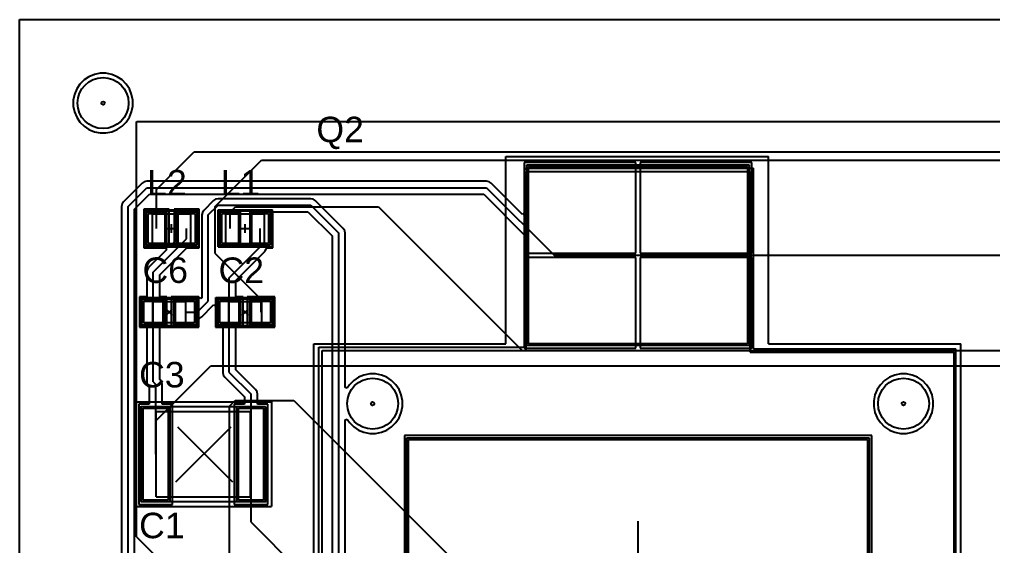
# Model space of a CAD drawing. Header units: millimetres. Extents: x 0 to 140, y 0 to 65.
# Drawn here: x 0 to 58.2, y 33.5 to 65 of the extents above; entities that cross this region are included whole.
import ezdxf

# ---------------------------------------------------------------- set-up
doc = ezdxf.new("R2010")
doc.units = ezdxf.units.MM
for name, color, linetype in [('BottomLayer', 5, 'Continuous'), ('BottomSolder', 6, 'Continuous'), ('Mechanical1', 6, 'Continuous'), ('Mechanical15', 56, 'Continuous'), ('Mechanical3', 76, 'Continuous'), ('MultiLayer', 9, 'Continuous'), ('PadHoleLayer', 156, 'Continuous'), ('TopLayer', 1, 'Continuous'), ('TopOverlay', 2, 'Continuous'), ('TopSolder', 216, 'Continuous')]:
    doc.layers.add(name, color=color, linetype=linetype)
doc.styles.add('Arial', font='arial.ttf', dxfattribs={"height": 0.2})

# ---------------------------------------------------------------- blocks, each defined once
blk = doc.blocks.new('MOSFET_11')
at = {"layer": 'BottomLayer'}
for p, q in [((-6.55, 23.7), (6.55, 23.7)), ((-6.55, 13.1), (-6.55, 23.7)), ((6.55, 23.7), (6.55, 13.1)), ((6.55, 13.1), (-6.55, 13.1)), ((-13.725, 7.375), (13.725, 7.375)), ((-13.725, -7.375), (-13.725, 7.375)), ((13.725, 7.375), (13.725, -7.375)), ((13.725, -7.375), (-13.725, -7.375)), ((-6.55, -13.1), (6.55, -13.1)), ((-6.55, -23.7), (-6.55, -13.1)), ((6.55, -13.1), (6.55, -23.7)), ((6.55, -23.7), (-6.55, -23.7))]:
    blk.add_line(p, q, dxfattribs=at)
at = {"layer": 'BottomSolder'}
for p, q in [((-6.652, 23.802), (6.652, 23.802)), ((-6.652, 12.998), (-6.652, 23.802)), ((6.652, 23.802), (6.652, 12.998)), ((6.652, 12.998), (-6.652, 12.998)), ((-13.827, 7.477), (13.827, 7.477)), ((-13.827, -7.477), (-13.827, 7.477)), ((13.827, 7.477), (13.827, -7.477)), ((13.827, -7.477), (-13.827, -7.477)), ((-6.652, -12.998), (6.652, -12.998)), ((-6.652, -23.802), (-6.652, -12.998)), ((6.652, -12.998), (6.652, -23.802)), ((6.652, -23.802), (-6.652, -23.802))]:
    blk.add_line(p, q, dxfattribs=at)
for centre in [(-15.875, 9.525), (15.875, 9.525), (-15.875, -9.525), (15.875, -9.525)]:
    blk.add_circle(centre, 0.102, dxfattribs=at)
at = {"layer": 'Mechanical1'}
for p, q in [((-6.7, 23.4), (6.7, 23.4)), ((-6.7, 12.7), (-6.7, 23.4)), ((6.7, 12.6), (6.7, 23.4)), ((-18.9, 12.7), (-6.7, 12.7)), ((-18.9, -12.6), (-18.9, 12.7)), ((6.7, 12.6), (18.9, 12.6)), ((18.9, -12.7), (18.9, 12.6)), ((-18.9, -12.6), (-6.6, -12.6)), ((-6.6, -23.4), (-6.6, -12.6)), ((6.7, -23.4), (6.7, -12.7)), ((6.7, -12.7), (18.9, -12.7)), ((-6.6, -23.4), (6.7, -23.4))]:
    blk.add_line(p, q, dxfattribs=at)
at = {"layer": 'Mechanical15'}
for p, q in [((-6.8, 23.5), (-6.7, 23.6)), ((-6.8, 12.9), (-6.8, 23.5)), ((-6.7, 23.6), (6.9, 23.6)), ((6.9, 12.8), (6.9, 23.6)), ((-19.1, 12.9), (-6.8, 12.9)), ((-19.1, -12.8), (-19.1, 12.9)), ((6.9, 12.8), (19, 12.8)), ((19, -12.9), (19, 12.8)), ((0, -2.9), (0, 2.5)), ((-2.3, 0), (2.2, 0)), ((-19.1, -12.8), (-7, -12.8)), ((-7, -23.5), (-7, -12.8)), ((6.9, -23.5), (6.9, -12.9)), ((6.9, -12.9), (19, -12.9)), ((-7, -23.5), (6.9, -23.5))]:
    blk.add_line(p, q, dxfattribs=at)
at = {"layer": 'MultiLayer'}
for p, q in [((-6.55, 23.7), (6.55, 23.7)), ((-6.55, 13.1), (-6.55, 23.7)), ((6.55, 23.7), (6.55, 13.1)), ((6.55, 13.1), (-6.55, 13.1)), ((-13.725, 7.375), (13.725, 7.375)), ((-13.725, -7.375), (-13.725, 7.375)), ((13.725, 7.375), (13.725, -7.375)), ((13.725, -7.375), (-13.725, -7.375)), ((-6.55, -13.1), (6.55, -13.1)), ((-6.55, -23.7), (-6.55, -13.1)), ((6.55, -13.1), (6.55, -23.7)), ((6.55, -23.7), (-6.55, -23.7))]:
    blk.add_line(p, q, dxfattribs=at)
at = {"layer": 'PadHoleLayer'}
for centre in [(-15.875, 9.525), (15.875, 9.525), (-15.875, -9.525), (15.875, -9.525)]:
    blk.add_circle(centre, 1.525, dxfattribs=at)
at = {"layer": 'TopLayer'}
for p, q in [((-6.55, 23.7), (6.55, 23.7)), ((-6.55, 13.1), (-6.55, 23.7)), ((6.55, 23.7), (6.55, 13.1)), ((6.55, 13.1), (-6.55, 13.1)), ((-13.725, 7.375), (13.725, 7.375)), ((-13.725, -7.375), (-13.725, 7.375)), ((13.725, 7.375), (13.725, -7.375)), ((13.725, -7.375), (-13.725, -7.375)), ((-6.55, -13.1), (6.55, -13.1)), ((-6.55, -23.7), (-6.55, -13.1)), ((6.55, -13.1), (6.55, -23.7)), ((6.55, -23.7), (-6.55, -23.7))]:
    blk.add_line(p, q, dxfattribs=at)
at = {"layer": 'TopOverlay'}
for p, q in [((-7.9, 24.3), (7.8, 24.3)), ((-7.9, 13.1), (-7.9, 24.3)), ((7.8, 13.1), (7.8, 24.3)), ((-19.4, 13.1), (-7.9, 13.1)), ((-19.4, -13.1), (-19.4, 13.1)), ((7.8, 13.1), (19.3, 13.1)), ((19.3, -13.2), (19.3, 13.1)), ((-19.4, -13.1), (-8.1, -13.1)), ((-8.1, -24.5), (-8.1, -13.1)), ((7.8, -13.2), (19.3, -13.2)), ((7.8, -24.5), (7.8, -13.2)), ((-8.1, -24.5), (7.8, -24.5))]:
    blk.add_line(p, q, dxfattribs=at)
at = {"layer": 'TopSolder'}
for p, q in [((-6.652, 23.802), (6.652, 23.802)), ((-6.652, 12.998), (-6.652, 23.802)), ((6.652, 23.802), (6.652, 12.998)), ((6.652, 12.998), (-6.652, 12.998)), ((-13.827, 7.477), (13.827, 7.477)), ((-13.827, -7.477), (-13.827, 7.477)), ((13.827, 7.477), (13.827, -7.477)), ((13.827, -7.477), (-13.827, -7.477)), ((-6.652, -12.998), (6.652, -12.998)), ((-6.652, -23.802), (-6.652, -12.998)), ((6.652, -12.998), (6.652, -23.802)), ((6.652, -23.802), (-6.652, -23.802))]:
    blk.add_line(p, q, dxfattribs=at)
for centre in [(-15.875, 9.525), (15.875, 9.525), (-15.875, -9.525), (15.875, -9.525)]:
    blk.add_circle(centre, 0.102, dxfattribs=at)
blk = doc.blocks.new('INDUCTOR_0805_13')
at = {"layer": 'BottomLayer'}
for p, q in [((-1.4, 0.9), (-0.4, 0.9)), ((-1.4, -0.9), (-1.4, 0.9)), ((-0.4, 0.9), (-0.4, -0.9)), ((0.4, 0.9), (1.4, 0.9)), ((0.4, -0.9), (0.4, 0.9)), ((1.4, 0.9), (1.4, -0.9)), ((-0.4, -0.9), (-1.4, -0.9)), ((1.4, -0.9), (0.4, -0.9))]:
    blk.add_line(p, q, dxfattribs=at)
at = {"layer": 'BottomSolder'}
for p, q in [((-1.502, 1.002), (-0.298, 1.002)), ((-1.502, -1.002), (-1.502, 1.002)), ((-0.298, 1.002), (-0.298, -1.002)), ((0.298, 1.002), (1.502, 1.002)), ((0.298, -1.002), (0.298, 1.002)), ((1.502, 1.002), (1.502, -1.002)), ((-0.298, -1.002), (-1.502, -1.002)), ((1.502, -1.002), (0.298, -1.002))]:
    blk.add_line(p, q, dxfattribs=at)
at = {"layer": 'Mechanical1'}
for p, q in [((1.15, 0.9), (-1.15, 0.9)), ((-1.15, 0.9), (-1.15, -0.875)), ((1.15, 0.9), (1.15, -0.875)), ((1.15, -0.875), (-1.15, -0.875))]:
    blk.add_line(p, q, dxfattribs=at)
at = {"layer": 'Mechanical15'}
for p, q in [((-1.525, 1), (-1.525, -1.05)), ((1.55, 1.025), (-1.5, 1.025)), ((1.55, 1.025), (1.55, -1.025)), ((0.225, 0), (-0.225, 0)), ((0, 0.25), (0, -0.25)), ((1.525, -1.05), (-1.525, -1.05)), ((1.55, -1.025), (1.525, -1.05))]:
    blk.add_line(p, q, dxfattribs=at)
at = {"layer": 'MultiLayer'}
for p, q in [((-1.4, 0.9), (-0.4, 0.9)), ((-1.4, -0.9), (-1.4, 0.9)), ((-0.4, 0.9), (-0.4, -0.9)), ((0.4, 0.9), (1.4, 0.9)), ((0.4, -0.9), (0.4, 0.9)), ((1.4, 0.9), (1.4, -0.9)), ((-0.4, -0.9), (-1.4, -0.9)), ((1.4, -0.9), (0.4, -0.9))]:
    blk.add_line(p, q, dxfattribs=at)
at = {"layer": 'TopLayer'}
for p, q in [((-1.4, 0.9), (-0.4, 0.9)), ((-1.4, -0.9), (-1.4, 0.9)), ((-0.4, 0.9), (-0.4, -0.9)), ((0.4, 0.9), (1.4, 0.9)), ((0.4, -0.9), (0.4, 0.9)), ((1.4, 0.9), (1.4, -0.9)), ((-0.4, -0.9), (-1.4, -0.9)), ((1.4, -0.9), (0.4, -0.9))]:
    blk.add_line(p, q, dxfattribs=at)
at = {"layer": 'TopOverlay'}
for p, q in [((1.625, 1.1), (-1.625, 1.1)), ((-1.625, 1.1), (-1.625, -1.125)), ((1.625, 1.1), (1.625, 1.1)), ((1.625, 1.1), (1.625, -1.125)), ((1.625, -1.125), (-1.625, -1.125))]:
    blk.add_line(p, q, dxfattribs=at)
at = {"layer": 'TopSolder'}
for p, q in [((-1.502, 1.002), (-0.298, 1.002)), ((-1.502, -1.002), (-1.502, 1.002)), ((-0.298, 1.002), (-0.298, -1.002)), ((0.298, 1.002), (1.502, 1.002)), ((0.298, -1.002), (0.298, 1.002)), ((1.502, 1.002), (1.502, -1.002)), ((-0.298, -1.002), (-1.502, -1.002)), ((1.502, -1.002), (0.298, -1.002))]:
    blk.add_line(p, q, dxfattribs=at)
blk = doc.blocks.new('INDUCTOR_0805_14')
at = {"layer": 'BottomLayer'}
for p, q in [((-1.4, 0.9), (-0.4, 0.9)), ((-1.4, -0.9), (-1.4, 0.9)), ((-0.4, 0.9), (-0.4, -0.9)), ((0.4, 0.9), (1.4, 0.9)), ((0.4, -0.9), (0.4, 0.9)), ((1.4, 0.9), (1.4, -0.9)), ((-0.4, -0.9), (-1.4, -0.9)), ((1.4, -0.9), (0.4, -0.9))]:
    blk.add_line(p, q, dxfattribs=at)
at = {"layer": 'BottomSolder'}
for p, q in [((-1.502, 1.002), (-0.298, 1.002)), ((-1.502, -1.002), (-1.502, 1.002)), ((-0.298, 1.002), (-0.298, -1.002)), ((0.298, 1.002), (1.502, 1.002)), ((0.298, -1.002), (0.298, 1.002)), ((1.502, 1.002), (1.502, -1.002)), ((-0.298, -1.002), (-1.502, -1.002)), ((1.502, -1.002), (0.298, -1.002))]:
    blk.add_line(p, q, dxfattribs=at)
at = {"layer": 'Mechanical1'}
for p, q in [((1.15, 0.9), (-1.15, 0.9)), ((-1.15, 0.9), (-1.15, -0.875)), ((1.15, 0.9), (1.15, -0.875)), ((1.15, -0.875), (-1.15, -0.875))]:
    blk.add_line(p, q, dxfattribs=at)
at = {"layer": 'Mechanical15'}
for p, q in [((-1.525, 1), (-1.525, -1.05)), ((1.55, 1.025), (-1.5, 1.025)), ((1.55, 1.025), (1.55, -1.025)), ((0, 0.25), (0, -0.25)), ((0.225, 0), (-0.225, 0)), ((1.525, -1.05), (-1.525, -1.05)), ((1.55, -1.025), (1.525, -1.05))]:
    blk.add_line(p, q, dxfattribs=at)
at = {"layer": 'MultiLayer'}
for p, q in [((-1.4, 0.9), (-0.4, 0.9)), ((-1.4, -0.9), (-1.4, 0.9)), ((-0.4, 0.9), (-0.4, -0.9)), ((0.4, 0.9), (1.4, 0.9)), ((0.4, -0.9), (0.4, 0.9)), ((1.4, 0.9), (1.4, -0.9)), ((-0.4, -0.9), (-1.4, -0.9)), ((1.4, -0.9), (0.4, -0.9))]:
    blk.add_line(p, q, dxfattribs=at)
at = {"layer": 'TopLayer'}
for p, q in [((-1.4, 0.9), (-0.4, 0.9)), ((-1.4, -0.9), (-1.4, 0.9)), ((-0.4, 0.9), (-0.4, -0.9)), ((0.4, 0.9), (1.4, 0.9)), ((0.4, -0.9), (0.4, 0.9)), ((1.4, 0.9), (1.4, -0.9)), ((-0.4, -0.9), (-1.4, -0.9)), ((1.4, -0.9), (0.4, -0.9))]:
    blk.add_line(p, q, dxfattribs=at)
at = {"layer": 'TopOverlay'}
for p, q in [((1.625, 1.1), (-1.625, 1.1)), ((-1.625, 1.1), (-1.625, -1.125)), ((1.625, 1.1), (1.625, -1.125)), ((1.625, -1.125), (-1.625, -1.125))]:
    blk.add_line(p, q, dxfattribs=at)
at = {"layer": 'TopSolder'}
for p, q in [((-1.502, 1.002), (-0.298, 1.002)), ((-1.502, -1.002), (-1.502, 1.002)), ((-0.298, 1.002), (-0.298, -1.002)), ((0.298, 1.002), (1.502, 1.002)), ((0.298, -1.002), (0.298, 1.002)), ((1.502, 1.002), (1.502, -1.002)), ((-0.298, -1.002), (-1.502, -1.002)), ((1.502, -1.002), (0.298, -1.002))]:
    blk.add_line(p, q, dxfattribs=at)
blk = doc.blocks.new('CAP_0805_17')
at = {"layer": 'BottomLayer'}
for p, q in [((-1.52, 0.65), (-0.38, 0.65)), ((-1.52, -0.65), (-1.52, 0.65)), ((-0.38, 0.65), (-0.38, -0.65)), ((0.38, 0.65), (1.52, 0.65)), ((0.38, -0.65), (0.38, 0.65)), ((1.52, 0.65), (1.52, -0.65)), ((-0.38, -0.65), (-1.52, -0.65)), ((1.52, -0.65), (0.38, -0.65))]:
    blk.add_line(p, q, dxfattribs=at)
at = {"layer": 'BottomSolder'}
for p, q in [((-1.622, 0.752), (-0.278, 0.752)), ((-1.622, -0.752), (-1.622, 0.752)), ((-0.278, 0.752), (-0.278, -0.752)), ((0.278, 0.752), (1.622, 0.752)), ((0.278, -0.752), (0.278, 0.752)), ((1.622, 0.752), (1.622, -0.752)), ((-0.278, -0.752), (-1.622, -0.752)), ((1.622, -0.752), (0.278, -0.752))]:
    blk.add_line(p, q, dxfattribs=at)
at = {"layer": 'Mechanical1'}
for p, q in [((-0.975, -0.625), (-0.975, 0.625)), ((-0.975, 0.625), (1, 0.625)), ((1, -0.625), (1, 0.625)), ((-0.975, -0.625), (1, -0.625))]:
    blk.add_line(p, q, dxfattribs=at)
at = {"layer": 'Mechanical15'}
for p, q in [((-1.7, -0.8), (-1.7, 0.8)), ((-1.7, 0.8), (1.7, 0.8)), ((1.7, -0.8), (1.7, 0.8)), ((-0.175, 0.175), (0.175, -0.175)), ((-0.175, -0.175), (0.175, 0.175)), ((-1.7, -0.8), (1.7, -0.8))]:
    blk.add_line(p, q, dxfattribs=at)
at = {"layer": 'MultiLayer'}
for p, q in [((-1.52, 0.65), (-0.38, 0.65)), ((-1.52, -0.65), (-1.52, 0.65)), ((-0.38, 0.65), (-0.38, -0.65)), ((0.38, 0.65), (1.52, 0.65)), ((0.38, -0.65), (0.38, 0.65)), ((1.52, 0.65), (1.52, -0.65)), ((-0.38, -0.65), (-1.52, -0.65)), ((1.52, -0.65), (0.38, -0.65))]:
    blk.add_line(p, q, dxfattribs=at)
at = {"layer": 'TopLayer'}
for p, q in [((-1.52, 0.65), (-0.38, 0.65)), ((-1.52, -0.65), (-1.52, 0.65)), ((-0.38, 0.65), (-0.38, -0.65)), ((0.38, 0.65), (1.52, 0.65)), ((0.38, -0.65), (0.38, 0.65)), ((1.52, 0.65), (1.52, -0.65)), ((-0.38, -0.65), (-1.52, -0.65)), ((1.52, -0.65), (0.38, -0.65))]:
    blk.add_line(p, q, dxfattribs=at)
at = {"layer": 'TopOverlay'}
for p, q in [((-1.75, 0.875), (1.775, 0.875)), ((-1.75, -0.9), (-1.75, 0.875)), ((1.775, -0.9), (1.775, 0.875)), ((-1.75, -0.9), (1.775, -0.9))]:
    blk.add_line(p, q, dxfattribs=at)
at = {"layer": 'TopSolder'}
for p, q in [((-1.622, 0.752), (-0.278, 0.752)), ((-1.622, -0.752), (-1.622, 0.752)), ((-0.278, 0.752), (-0.278, -0.752)), ((0.278, 0.752), (1.622, 0.752)), ((0.278, -0.752), (0.278, 0.752)), ((1.622, 0.752), (1.622, -0.752)), ((-0.278, -0.752), (-1.622, -0.752)), ((1.622, -0.752), (0.278, -0.752))]:
    blk.add_line(p, q, dxfattribs=at)
blk = doc.blocks.new('CAP_2220_20')
at = {"layer": 'BottomLayer'}
for p, q in [((-3.6, 2.75), (-2.1, 2.75)), ((-3.6, -2.75), (-3.6, 2.75)), ((-2.1, 2.75), (-2.1, -2.75)), ((2.1, 2.75), (3.6, 2.75)), ((2.1, -2.75), (2.1, 2.75)), ((3.6, 2.75), (3.6, -2.75)), ((-2.1, -2.75), (-3.6, -2.75)), ((3.6, -2.75), (2.1, -2.75))]:
    blk.add_line(p, q, dxfattribs=at)
at = {"layer": 'BottomSolder'}
for p, q in [((-3.702, 2.852), (-1.998, 2.852)), ((-3.702, -2.852), (-3.702, 2.852)), ((-1.998, 2.852), (-1.998, -2.852)), ((1.998, 2.852), (3.702, 2.852)), ((1.998, -2.852), (1.998, 2.852)), ((3.702, 2.852), (3.702, -2.852)), ((-1.998, -2.852), (-3.702, -2.852)), ((3.702, -2.852), (1.998, -2.852))]:
    blk.add_line(p, q, dxfattribs=at)
at = {"layer": 'Mechanical1'}
for p, q in [((-2.825, -2.55), (-2.825, 2.55)), ((-2.825, 2.55), (2.825, 2.55)), ((2.825, -2.55), (2.825, 2.55)), ((-2.825, -2.55), (2.825, -2.55))]:
    blk.add_line(p, q, dxfattribs=at)
at = {"layer": 'Mechanical15'}
for p, q in [((-3.75, -2.825), (-3.75, 2.875)), ((-3.725, 2.85), (3.725, 2.85)), ((3.75, -2.825), (3.75, 2.825)), ((-1.641, -1.652), (1.659, 1.648)), ((-1.538, 1.637), (1.75, -1.65)), ((-3.75, -2.825), (3.75, -2.825))]:
    blk.add_line(p, q, dxfattribs=at)
at = {"layer": 'MultiLayer'}
for p, q in [((-3.6, 2.75), (-2.1, 2.75)), ((-3.6, -2.75), (-3.6, 2.75)), ((-2.1, 2.75), (-2.1, -2.75)), ((2.1, 2.75), (3.6, 2.75)), ((2.1, -2.75), (2.1, 2.75)), ((3.6, 2.75), (3.6, -2.75)), ((-2.1, -2.75), (-3.6, -2.75)), ((3.6, -2.75), (2.1, -2.75))]:
    blk.add_line(p, q, dxfattribs=at)
at = {"layer": 'TopLayer'}
for p, q in [((-3.6, 2.75), (-2.1, 2.75)), ((-3.6, -2.75), (-3.6, 2.75)), ((-2.1, 2.75), (-2.1, -2.75)), ((2.1, 2.75), (3.6, 2.75)), ((2.1, -2.75), (2.1, 2.75)), ((3.6, 2.75), (3.6, -2.75)), ((-2.1, -2.75), (-3.6, -2.75)), ((3.6, -2.75), (2.1, -2.75))]:
    blk.add_line(p, q, dxfattribs=at)
at = {"layer": 'TopOverlay'}
for p, q in [((-4, -3.125), (-4, 3.125)), ((-4, 3.125), (4.1, 3.125)), ((4.1, -3.125), (4.1, 3.125)), ((-4, -3.125), (4.075, -3.125))]:
    blk.add_line(p, q, dxfattribs=at)
at = {"layer": 'TopSolder'}
for p, q in [((-3.702, 2.852), (-1.998, 2.852)), ((-3.702, -2.852), (-3.702, 2.852)), ((-1.998, 2.852), (-1.998, -2.852)), ((1.998, 2.852), (3.702, 2.852)), ((1.998, -2.852), (1.998, 2.852)), ((3.702, 2.852), (3.702, -2.852)), ((-1.998, -2.852), (-3.702, -2.852)), ((3.702, -2.852), (1.998, -2.852))]:
    blk.add_line(p, q, dxfattribs=at)
blk = doc.blocks.new('CAP_0805_21')
at = {"layer": 'BottomLayer'}
for p, q in [((-1.52, 0.65), (-0.38, 0.65)), ((-1.52, -0.65), (-1.52, 0.65)), ((-0.38, 0.65), (-0.38, -0.65)), ((0.38, 0.65), (1.52, 0.65)), ((0.38, -0.65), (0.38, 0.65)), ((1.52, 0.65), (1.52, -0.65)), ((-0.38, -0.65), (-1.52, -0.65)), ((1.52, -0.65), (0.38, -0.65))]:
    blk.add_line(p, q, dxfattribs=at)
at = {"layer": 'BottomSolder'}
for p, q in [((-1.622, 0.752), (-0.278, 0.752)), ((-1.622, -0.752), (-1.622, 0.752)), ((-0.278, 0.752), (-0.278, -0.752)), ((0.278, 0.752), (1.622, 0.752)), ((0.278, -0.752), (0.278, 0.752)), ((1.622, 0.752), (1.622, -0.752)), ((-0.278, -0.752), (-1.622, -0.752)), ((1.622, -0.752), (0.278, -0.752))]:
    blk.add_line(p, q, dxfattribs=at)
at = {"layer": 'Mechanical1'}
for p, q in [((-0.975, -0.625), (-0.975, 0.625)), ((-0.975, 0.625), (1, 0.625)), ((1, -0.625), (1, 0.625)), ((-0.975, -0.625), (1, -0.625))]:
    blk.add_line(p, q, dxfattribs=at)
at = {"layer": 'Mechanical15'}
for p, q in [((-1.7, -0.8), (-1.7, 0.8)), ((-1.7, 0.8), (1.7, 0.8)), ((1.7, -0.8), (1.7, 0.8)), ((-0.175, 0.175), (0.175, -0.175)), ((-0.175, -0.175), (0.175, 0.175)), ((-1.7, -0.8), (1.7, -0.8))]:
    blk.add_line(p, q, dxfattribs=at)
at = {"layer": 'MultiLayer'}
for p, q in [((-1.52, 0.65), (-0.38, 0.65)), ((-1.52, -0.65), (-1.52, 0.65)), ((-0.38, 0.65), (-0.38, -0.65)), ((0.38, 0.65), (1.52, 0.65)), ((0.38, -0.65), (0.38, 0.65)), ((1.52, 0.65), (1.52, -0.65)), ((-0.38, -0.65), (-1.52, -0.65)), ((1.52, -0.65), (0.38, -0.65))]:
    blk.add_line(p, q, dxfattribs=at)
at = {"layer": 'TopLayer'}
for p, q in [((-1.52, 0.65), (-0.38, 0.65)), ((-1.52, -0.65), (-1.52, 0.65)), ((-0.38, 0.65), (-0.38, -0.65)), ((0.38, 0.65), (1.52, 0.65)), ((0.38, -0.65), (0.38, 0.65)), ((1.52, 0.65), (1.52, -0.65)), ((-0.38, -0.65), (-1.52, -0.65)), ((1.52, -0.65), (0.38, -0.65))]:
    blk.add_line(p, q, dxfattribs=at)
at = {"layer": 'TopOverlay'}
for p, q in [((-1.75, 0.875), (1.775, 0.875)), ((-1.75, -0.9), (-1.75, 0.875)), ((1.775, -0.9), (1.775, 0.875)), ((-1.75, -0.9), (1.775, -0.9))]:
    blk.add_line(p, q, dxfattribs=at)
at = {"layer": 'TopSolder'}
for p, q in [((-1.622, 0.752), (-0.278, 0.752)), ((-1.622, -0.752), (-1.622, 0.752)), ((-0.278, 0.752), (-0.278, -0.752)), ((0.278, 0.752), (1.622, 0.752)), ((0.278, -0.752), (0.278, 0.752)), ((1.622, 0.752), (1.622, -0.752)), ((-0.278, -0.752), (-1.622, -0.752)), ((1.622, -0.752), (0.278, -0.752))]:
    blk.add_line(p, q, dxfattribs=at)

msp = doc.modelspace()

# ---------------------------------------------------------------- linework, layer by layer
at = {"layer": 'BottomLayer'}
for p, q in [((0, 65), (140, 65)), ((0, 0), (0, 65)), ((7.004, 58.871), (7.029, 58.896)), ((7.004, 34.055), (7.004, 58.871)), ((7.029, 58.896), (106.115, 58.896)), ((8.2, 54.832), (10.457, 57.089)), ((10.457, 57.089), (103.154, 57.089)), ((11.703, 53.816), (14.468, 56.581)), ((14.468, 56.581), (99.402, 56.581)), ((8.2, 52.5), (8.2, 54.832)), ((11.703, 50.997), (11.703, 53.816)), ((12.6, 53.469), (12.922, 53.791)), ((12.922, 53.791), (21.482, 53.791)), ((21.482, 53.791), (30.067, 45.205)), ((12.6, 52.5), (12.6, 53.469)), ((11.703, 50.997), (14.45, 48.249)), ((37, 50.9), (79, 50.9)), ((14.45, 47.5), (14.45, 48.249)), ((30.067, 45.205), (110.649, 45.205)), ((8.15, 40.989), (11.452, 44.291)), ((11.452, 44.291), (114.776, 44.291)), ((12.566, 41.878), (12.897, 42.208)), ((12.897, 42.208), (16.402, 42.208)), ((16.402, 42.208), (26.11, 32.5)), ((12.566, 29.784), (12.566, 41.878)), ((8.15, 39), (8.15, 40.989)), ((13.85, 34.944), (13.85, 39)), ((13.85, 34.944), (22.879, 25.915)), ((7.004, 34.055), (8.15, 32.909))]:
    msp.add_line(p, q, dxfattribs=at)
at = {"layer": 'BottomSolder'}
msp.add_circle((5, 60), 0.102, dxfattribs=at)
at = {"layer": 'Mechanical3'}
msp.add_line((0, 0), (0, 50), dxfattribs=at)
at = {"layer": 'PadHoleLayer'}
msp.add_circle((5, 60), 1.525, dxfattribs=at)
at = {"layer": 'TopLayer'}
for p, q in [((0, 0), (0, 65)), ((0, 65), (140, 65)), ((4.481, 61.711), (4.157, 61.577)), ((4.825, 61.779), (4.481, 61.711)), ((5.175, 61.779), (4.825, 61.779)), ((5.519, 61.711), (5.175, 61.779)), ((5.843, 61.577), (5.519, 61.711)), ((3.618, 61.134), (3.423, 60.843)), ((3.866, 61.382), (3.618, 61.134)), ((4.157, 61.577), (3.866, 61.382)), ((6.134, 61.382), (5.843, 61.577)), ((6.382, 61.134), (6.134, 61.382)), ((6.577, 60.843), (6.382, 61.134)), ((3.423, 60.843), (3.289, 60.519)), ((6.711, 60.519), (6.577, 60.843)), ((3.289, 60.519), (3.221, 60.175)), ((3.221, 60.175), (3.221, 59.825)), ((6.779, 60.175), (6.711, 60.519)), ((6.779, 59.825), (6.779, 60.175)), ((3.221, 59.825), (3.289, 59.481)), ((3.289, 59.481), (3.423, 59.157)), ((6.577, 59.157), (6.711, 59.481)), ((6.711, 59.481), (6.779, 59.825)), ((3.423, 59.157), (3.618, 58.866)), ((3.618, 58.866), (3.866, 58.618)), ((6.134, 58.618), (6.382, 58.866)), ((6.382, 58.866), (6.577, 59.157)), ((3.866, 58.618), (4.157, 58.423)), ((4.157, 58.423), (4.481, 58.289)), ((4.481, 58.289), (4.825, 58.221)), ((4.825, 58.221), (5.175, 58.221)), ((5.175, 58.221), (5.519, 58.289)), ((5.519, 58.289), (5.843, 58.423)), ((5.843, 58.423), (6.134, 58.618)), ((36.873, 56.454), (30.196, 56.454)), ((30.196, 56.454), (30.196, 53.391)), ((36.873, 51.027), (36.873, 56.454)), ((43.804, 56.454), (37.127, 56.454)), ((37.127, 56.454), (37.127, 51.027)), ((43.804, 51.027), (43.804, 56.454)), ((7.465, 55.292), (7.339, 55.208)), ((7.613, 55.322), (7.465, 55.292)), ((27.938, 55.322), (7.613, 55.322)), ((28.087, 55.292), (27.938, 55.322)), ((28.213, 55.208), (28.087, 55.292)), ((7.339, 55.208), (6.221, 54.091)), ((6.496, 53.816), (7.613, 54.934)), ((7.613, 54.934), (27.938, 54.934)), ((27.938, 54.934), (31.972, 50.9)), ((30.079, 53.343), (28.213, 55.208)), ((6.884, 53.655), (7.774, 54.545)), ((7.774, 54.545), (27.778, 54.545)), ((11.606, 54.167), (11.022, 53.583)), ((11.732, 54.251), (11.606, 54.167)), ((11.881, 54.281), (11.732, 54.251)), ((17.418, 54.281), (11.881, 54.281)), ((17.566, 54.251), (17.418, 54.281)), ((17.692, 54.167), (17.566, 54.251)), ((19.369, 52.49), (17.692, 54.167)), ((27.778, 54.545), (30.196, 52.127)), ((6.137, 53.965), (6.107, 53.816)), ((6.107, 53.816), (6.107, 17.164)), ((6.221, 54.091), (6.137, 53.965)), ((6.496, 17.164), (6.496, 53.816)), ((6.884, 17.325), (6.884, 53.655)), ((8.954, 53.654), (7.446, 53.654)), ((7.446, 53.654), (7.446, 51.346)), ((8.954, 51.554), (8.954, 53.654)), ((10.754, 53.654), (9.246, 53.654)), ((9.246, 53.654), (9.246, 51.68)), ((10.754, 51.346), (10.754, 53.654)), ((11.022, 53.583), (10.938, 53.457)), ((11.296, 53.308), (11.881, 53.892)), ((11.881, 53.892), (17.418, 53.892)), ((17.418, 53.892), (19.094, 52.216)), ((10.938, 53.457), (10.908, 53.308)), ((10.908, 53.308), (10.908, 48.354)), ((11.296, 48.16), (11.296, 53.308)), ((15.154, 51.346), (15.154, 53.504)), ((15.154, 53.504), (17.257, 53.504)), ((17.257, 53.504), (18.706, 52.055)), ((30.196, 53.391), (30.079, 53.343)), ((10, 51.885), (10, 52.5)), ((14.4, 51.408), (14.4, 52.5)), ((19.453, 52.364), (19.369, 52.49)), ((8, 49.885), (10, 51.885)), ((18.706, 52.055), (18.706, 28.391)), ((19.094, 28.391), (19.094, 52.216)), ((19.483, 52.216), (19.453, 52.364)), ((19.483, 42.998), (19.483, 52.216)), ((30.196, 52.127), (30.196, 51.027)), ((7.446, 51.346), (8.746, 51.346)), ((8.795, 51.229), (7.725, 50.159)), ((8.388, 49.724), (10.011, 51.346)), ((8.746, 51.346), (8.795, 51.229)), ((9.071, 51.505), (8.954, 51.554)), ((9.246, 51.68), (9.071, 51.505)), ((10.011, 51.346), (10.754, 51.346)), ((12.55, 49.558), (14.4, 51.408)), ((14.675, 51.133), (14.759, 51.259)), ((14.759, 51.259), (14.776, 51.346)), ((14.776, 51.346), (15.154, 51.346)), ((12.938, 49.397), (14.675, 51.133)), ((30.196, 51.027), (36.873, 51.027)), ((36.873, 50.773), (30.196, 50.773)), ((30.196, 50.773), (30.196, 45.346)), ((31.972, 50.9), (37, 50.9)), ((36.873, 45.346), (36.873, 50.773)), ((37.127, 51.027), (43.804, 51.027)), ((43.804, 50.773), (37.127, 50.773)), ((37.127, 50.773), (37.127, 45.346)), ((43.804, 45.346), (43.804, 50.773)), ((7.725, 50.159), (7.641, 50.033)), ((7.641, 50.033), (7.612, 49.885)), ((7.612, 49.885), (7.612, 48.404)), ((8, 47.5), (8, 49.885)), ((8.388, 48.404), (8.388, 49.724)), ((12.55, 47.5), (12.55, 49.558)), ((12.938, 48.404), (12.938, 49.397)), ((7.612, 48.404), (7.176, 48.404)), ((7.176, 48.404), (7.176, 46.596)), ((8.824, 48.404), (8.388, 48.404)), ((8.824, 46.596), (8.824, 48.404)), ((10.724, 48.404), (9.076, 48.404)), ((9.076, 48.404), (9.076, 46.596)), ((10.724, 48.371), (10.724, 48.404)), ((10.851, 48.309), (10.724, 48.371)), ((10.908, 48.354), (10.851, 48.309)), ((13.374, 48.404), (12.938, 48.404)), ((13.374, 46.596), (13.374, 48.404)), ((15.274, 48.404), (13.626, 48.404)), ((13.626, 48.404), (13.626, 46.596)), ((15.274, 46.596), (15.274, 48.404)), ((10.636, 47.5), (11.296, 48.16)), ((10.911, 47.225), (11.571, 47.886)), ((11.571, 47.886), (11.599, 47.927)), ((11.599, 47.927), (11.726, 47.889)), ((11.726, 47.889), (11.726, 46.596)), ((8, 43.323), (8, 47.5)), ((9.9, 47.5), (10.636, 47.5)), ((10.785, 47.141), (10.911, 47.225)), ((12.55, 43.889), (12.55, 47.5)), ((7.176, 46.596), (7.612, 46.596)), ((7.612, 46.596), (7.612, 43.323)), ((8.388, 43.484), (8.388, 46.596)), ((8.388, 46.596), (8.824, 46.596)), ((9.076, 46.596), (10.724, 46.596)), ((10.724, 47.129), (10.785, 47.141)), ((10.724, 46.596), (10.724, 47.129)), ((11.726, 46.596), (12.162, 46.596)), ((12.162, 46.596), (12.162, 43.889)), ((12.938, 44.05), (12.938, 46.596)), ((12.938, 46.596), (13.374, 46.596)), ((13.626, 46.596), (15.274, 46.596)), ((30.196, 45.346), (36.873, 45.346)), ((37.127, 45.346), (43.804, 45.346)), ((12.162, 43.889), (12.191, 43.741)), ((12.191, 43.741), (12.275, 43.615)), ((12.55, 43.889), (13.85, 42.589)), ((14.125, 42.864), (12.938, 44.05)), ((20.606, 43.736), (20.282, 43.602)), ((20.95, 43.804), (20.606, 43.736)), ((21.3, 43.804), (20.95, 43.804)), ((21.644, 43.736), (21.3, 43.804)), ((21.968, 43.602), (21.644, 43.736)), ((52.356, 43.736), (52.032, 43.602)), ((52.7, 43.804), (52.356, 43.736)), ((53.05, 43.804), (52.7, 43.804)), ((53.394, 43.736), (53.05, 43.804)), ((53.718, 43.602), (53.394, 43.736)), ((7.612, 43.323), (7.641, 43.175)), ((7.641, 43.175), (7.725, 43.049)), ((8, 43.323), (8.15, 43.173)), ((8.15, 39), (8.15, 43.173)), ((8.425, 43.448), (8.388, 43.484)), ((8.509, 43.322), (8.425, 43.448)), ((8.539, 43.173), (8.509, 43.322)), ((8.539, 42.004), (8.539, 43.173)), ((12.275, 43.615), (13.462, 42.428)), ((19.743, 43.159), (19.61, 42.959)), ((19.991, 43.407), (19.743, 43.159)), ((20.282, 43.602), (19.991, 43.407)), ((22.259, 43.407), (21.968, 43.602)), ((22.507, 43.159), (22.259, 43.407)), ((22.702, 42.868), (22.507, 43.159)), ((51.493, 43.159), (51.299, 42.868)), ((51.741, 43.407), (51.493, 43.159)), ((52.032, 43.602), (51.741, 43.407)), ((54.009, 43.407), (53.718, 43.602)), ((54.257, 43.159), (54.009, 43.407)), ((54.452, 42.868), (54.257, 43.159)), ((7.725, 43.049), (7.762, 43.012)), ((7.762, 43.012), (7.762, 42.004)), ((13.85, 39), (13.85, 42.589)), ((14.209, 42.738), (14.125, 42.864)), ((14.239, 42.589), (14.209, 42.738)), ((14.239, 42.004), (14.239, 42.589)), ((19.61, 42.959), (19.483, 42.998)), ((22.836, 42.544), (22.702, 42.868)), ((22.904, 42.2), (22.836, 42.544)), ((51.164, 42.544), (51.096, 42.2)), ((51.299, 42.868), (51.164, 42.544)), ((54.586, 42.544), (54.452, 42.868)), ((54.654, 42.2), (54.586, 42.544)), ((7.762, 42.004), (7.146, 42.004)), ((7.146, 42.004), (7.146, 35.996)), ((9.154, 42.004), (8.539, 42.004)), ((9.154, 35.996), (9.154, 42.004)), ((13.462, 42.004), (12.846, 42.004)), ((12.846, 42.004), (12.846, 35.996)), ((13.462, 42.428), (13.462, 42.004)), ((14.854, 42.004), (14.239, 42.004)), ((14.854, 35.996), (14.854, 42.004)), ((22.904, 41.85), (22.904, 42.2)), ((51.096, 42.2), (51.096, 41.85)), ((54.654, 41.85), (54.654, 42.2)), ((22.702, 41.182), (22.836, 41.506)), ((22.836, 41.506), (22.904, 41.85)), ((51.096, 41.85), (51.164, 41.506)), ((51.164, 41.506), (51.299, 41.182)), ((54.452, 41.182), (54.586, 41.506)), ((54.586, 41.506), (54.654, 41.85)), ((19.483, 41.052), (19.61, 41.091)), ((19.483, 28.552), (19.483, 41.052)), ((19.61, 41.091), (19.743, 40.891)), ((19.743, 40.891), (19.991, 40.643)), ((22.259, 40.643), (22.507, 40.891)), ((22.507, 40.891), (22.702, 41.182)), ((51.299, 41.182), (51.493, 40.891)), ((51.493, 40.891), (51.741, 40.643)), ((54.009, 40.643), (54.257, 40.891)), ((54.257, 40.891), (54.452, 41.182)), ((19.991, 40.643), (20.282, 40.448)), ((20.282, 40.448), (20.606, 40.314)), ((20.606, 40.314), (20.95, 40.246)), ((20.95, 40.246), (21.3, 40.246)), ((21.3, 40.246), (21.644, 40.314)), ((21.644, 40.314), (21.968, 40.448)), ((21.968, 40.448), (22.259, 40.643)), ((51.741, 40.643), (52.032, 40.448)), ((52.032, 40.448), (52.356, 40.314)), ((52.356, 40.314), (52.7, 40.246)), ((52.7, 40.246), (53.05, 40.246)), ((53.05, 40.246), (53.394, 40.314)), ((53.394, 40.314), (53.718, 40.448)), ((53.718, 40.448), (54.009, 40.643)), ((50.979, 40.129), (23.021, 40.129)), ((23.021, 40.129), (23.021, 25.179)), ((50.979, 24.871), (50.979, 40.129)), ((7.146, 35.996), (9.154, 35.996)), ((12.846, 35.996), (14.854, 35.996))]:
    msp.add_line(p, q, dxfattribs=at)
at = {"layer": 'TopSolder'}
msp.add_circle((5, 60), 0.102, dxfattribs=at)

# ---------------------------------------------------------------- block references
for name, p in [('MOSFET_11', (37, 32.5)), ('CAP_0805_17', (8.95, 47.5)), ('CAP_0805_21', (13.5, 47.5)), ('CAP_2220_20', (11, 39))]:
    msp.add_blockref(name, p)
at = {"rotation": 180}
for name, p in [('INDUCTOR_0805_13', (9.1, 52.5)), ('INDUCTOR_0805_14', (13.5, 52.5))]:
    msp.add_blockref(name, p, dxfattribs=at)

# ---------------------------------------------------------------- texts
at = {"layer": 'TopOverlay', "style": 'Arial'}
for s, p in [('Q2', (17.76, 57.659)), ('L2', (7.639, 54.476)), ('L1', (12.033, 54.476)), ('C6', (7.359, 49.244)), ('C2', (11.906, 49.244)), ('C3', (7.156, 42.996)), ('C1', (7.156, 33.979))]:
    msp.add_text(s, height=1.524, dxfattribs=at).set_placement(p)

doc.saveas('drawing.dxf')
